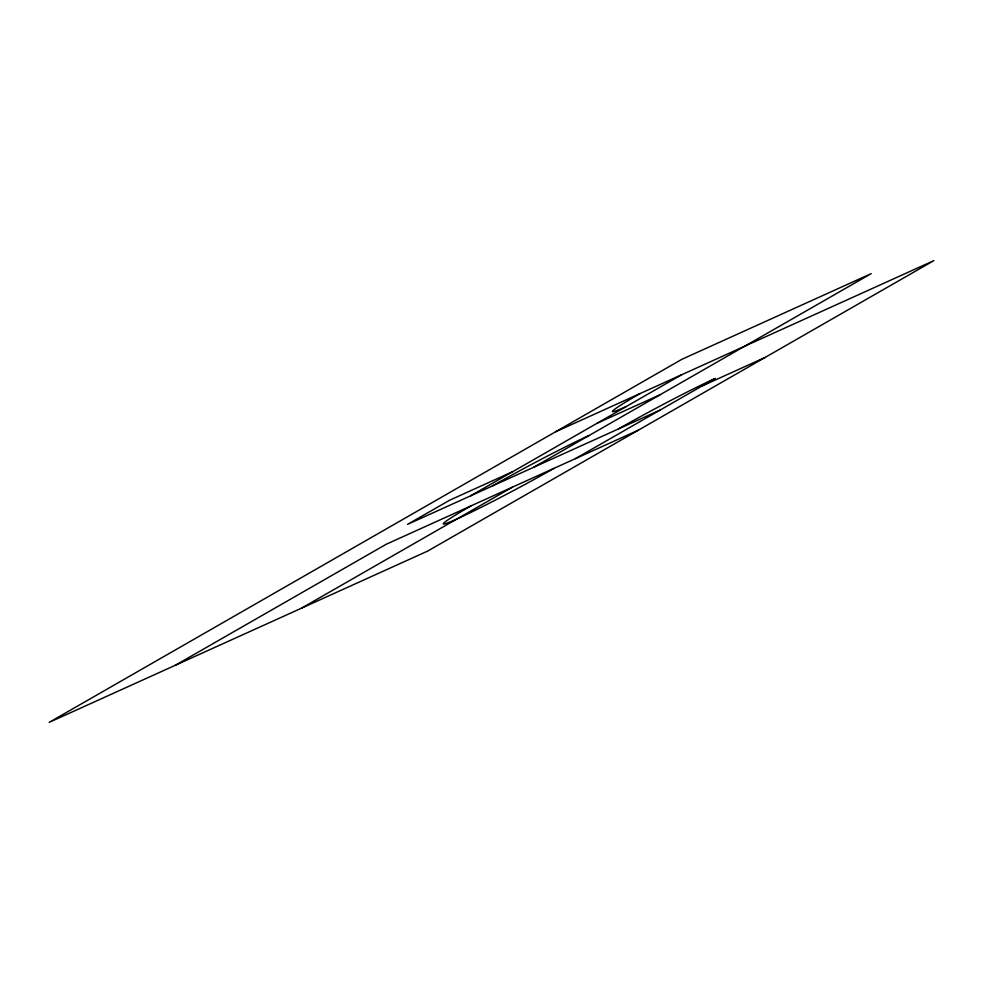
<?xml version="1.0" encoding="UTF-8"?>
<svg xmlns="http://www.w3.org/2000/svg" width="983" height="983" viewBox="0 0 983 983"><rect width="100%" height="100%" fill="white"/><g stroke="black" fill="none" stroke-linecap="round" stroke-linejoin="round"><path stroke-width="1.47" d="M175.306 665.282L386.233 544.25L638.545 430.075M470.611 495.837L681.538 374.806M533.683 467.294L871.184 273.643L681.944 359.274L49.15 722.37L427.617 551.107L933.85 260.63L555.383 431.893M301.462 608.194L512.389 487.163M575.473 458.619L715.206 378.443A78.259 3.551 -28 0 0 618.454 428.932M597.173 423.218L660.244 394.674M512.794 471.631L449.723 500.175L407.527 524.381L659.839 410.206M702.022 386L765.106 357.456M626.183 406.569A78.259 3.551 -28 0 1 640.154 393.532M553.785 468.436A78.259 3.551 -28 0 1 457.034 518.926A78.259 3.551 -28 0 1 471.004 505.889M492.299 486.02A78.259 3.551 -28 0 1 589.05 435.53"/></g></svg>
